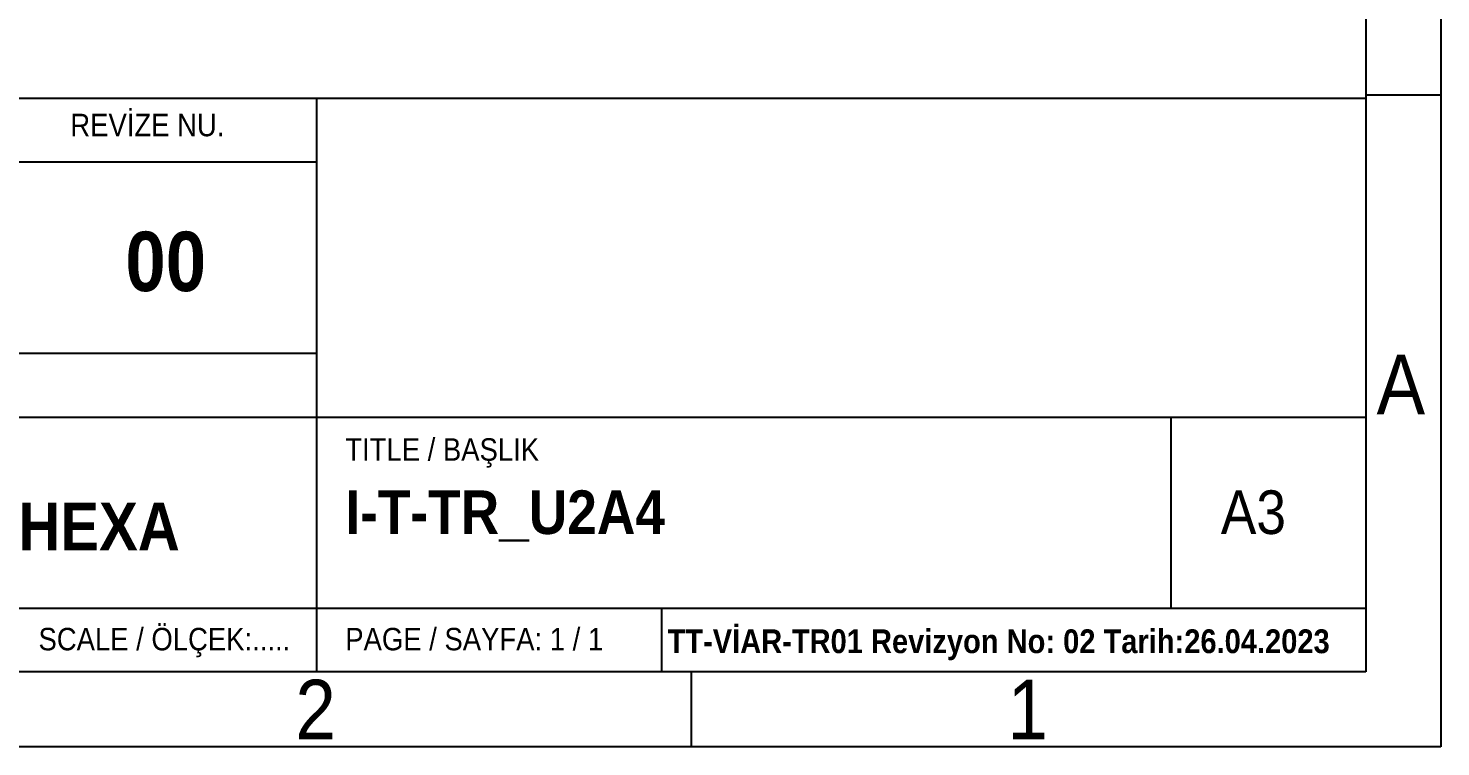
# Model space of a CAD drawing. Extents: x 150 to 4150, y 50 to 2920.
# Drawn here: x 3208 to 4150, y 50 to 529 of the extents above; entities that cross this region are included whole.
import ezdxf

# ---------------------------------------------------------------- set-up
doc = ezdxf.new("R2010")
doc.units = 0
doc.header["$LTSCALE"] = 10
doc.linetypes.add('SLD-KATı', pattern=[0])
doc.layers.get('0').update_dxf_attribs({"linetype": 'CONTINUOUS'})
doc.styles.add('SLDTEXTSTYLE1', font='GOTHIC.TTF', dxfattribs={"width": 0.913})
doc.styles.add('SLDTEXTSTYLE2', font='GOTHIC.TTF', dxfattribs={"width": 0.913, "bigfont": 'bigfont'})
doc.styles.add('SLDTEXTSTYLE3', font='GOTHICB.TTF', dxfattribs={"width": 0.913})
doc.styles.add('SLDTEXTSTYLE6', font='GOTHICB.TTF', dxfattribs={"width": 0.913, "bigfont": 'bigfont'})

msp = doc.modelspace()

# ---------------------------------------------------------------- linework, layer by layer
at = {"color": 7, "linetype": 'SLD-KATı'}
for p, q in [((4150, 2920), (4150, 50)), ((4100, 2870), (4100, 100)), ((4100.27, 482.5), (2300.27, 482.5)), ((3400.27, 482.5), (3400.27, 100)), ((4100, 485), (4150, 485)), ((3400.27, 440), (2300.27, 440)), ((3400.27, 312.5), (2300.27, 312.5)), ((2958.27, 270), (4100.27, 270)), ((3970.27, 142.5), (3970.27, 270)), ((2300.08, 142.5), (4100.08, 142.5)), ((3630.27, 142.5), (3630.27, 100)), ((4100, 100), (200, 100)), ((3650, 100), (3650, 50)), ((4150, 50), (150, 50))]:
    msp.add_line(p, q, dxfattribs=at)

# ---------------------------------------------------------------- texts
at = {"color": 7, "linetype": 'CONTINUOUS'}
for s, insert, char_height, attachment_point, style in [('REVİZE NU.', (3236, 472.38), 15, 1, 'SLDTEXTSTYLE2'), ('00', (3272.68, 393.71), 39.688, 1, 'SLDTEXTSTYLE3'), ('A', (4123.4, 311.57), 39.69, 2, 'SLDTEXTSTYLE1'), ('TITLE / BAŞLIK', (3419.38, 255.87), 15, 1, 'SLDTEXTSTYLE2'), ('I-T-TR_U2A4', (3419.41, 221.07), 29.1042, 1, 'SLDTEXTSTYLE3'), ('A3', (4003.32, 221.07), 29.104, 1, 'SLDTEXTSTYLE1'), ('INDIRECT THERMOHEXA', (2839.54, 212.82), 31.75, 1, 'SLDTEXTSTYLE3'), ('SCALE / ÖLÇEK:.....', (3214.77, 129.33), 15, 1, 'SLDTEXTSTYLE1'), ('TT-VİAR-TR01 Revizyon No: 02 Tarih:26.04.2023', (3634.33, 128.35), 15.875, 1, 'SLDTEXTSTYLE6'), ('PAGE / SAYFA: 1 / 1', (3419.38, 129.33), 15, 1, 'SLDTEXTSTYLE1'), ('2', (3399.6, 94.69), 39.69, 2, 'SLDTEXTSTYLE1'), ('1', (3874.6, 94.69), 39.69, 2, 'SLDTEXTSTYLE1')]:
    msp.add_mtext(s, dxfattribs=dict(at, insert=insert, char_height=char_height, attachment_point=attachment_point, style=style))

doc.saveas('drawing.dxf')
